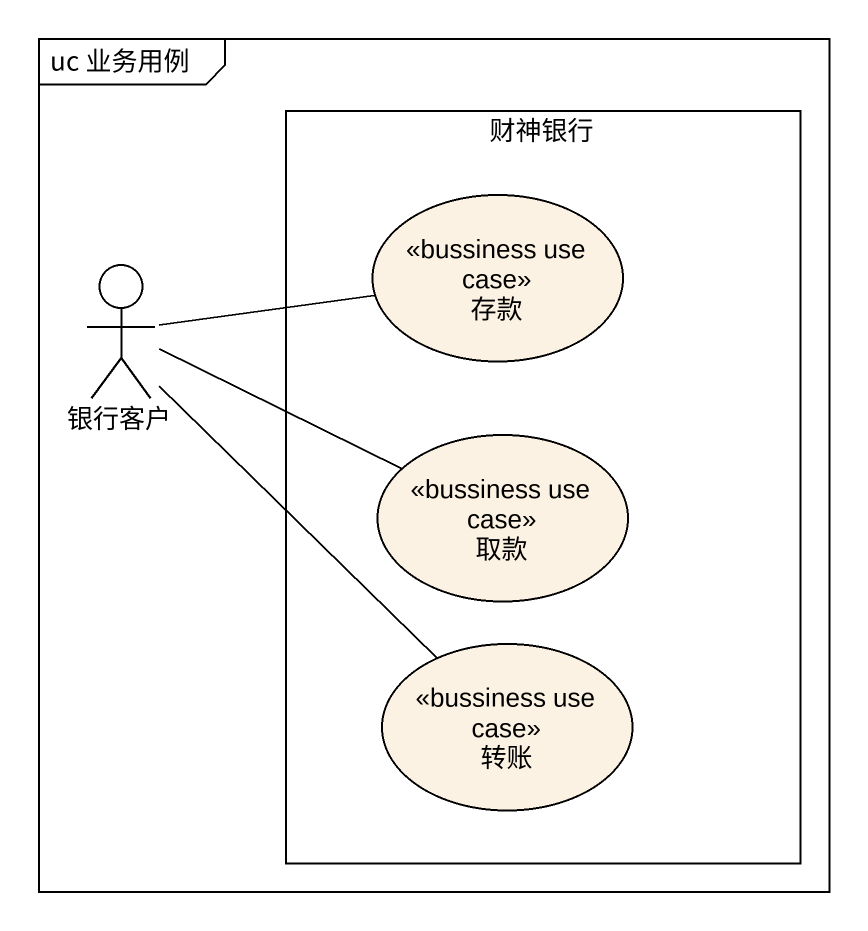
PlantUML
@startuml
mainframe uc 业务用例
rectangle 财神银行 {
  usecase 存款 <<bussiness use case>>
  usecase 取款 <<bussiness use case>>
  usecase 转账 <<bussiness use case>>
}
actor 银行客户
银行客户 -right- 存款
银行客户 -right- 取款
银行客户 -- 转账
@enduml
